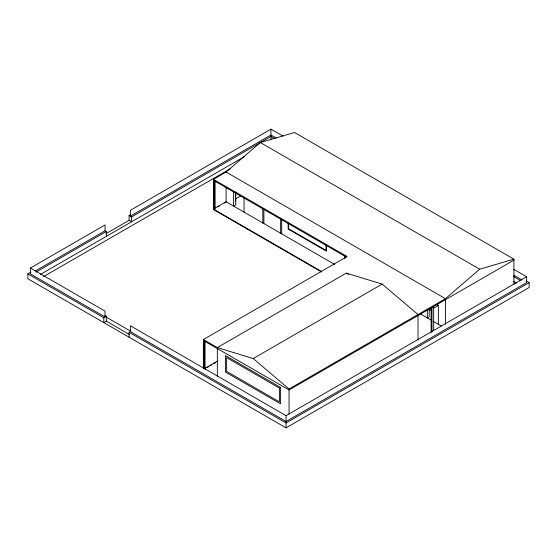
<?xml version="1.0" encoding="UTF-8"?>
<svg xmlns="http://www.w3.org/2000/svg" width="557" height="557" viewBox="0 0 557 557"><rect width="100%" height="100%" fill="white"/><g stroke="black" fill="none" stroke-linecap="round" stroke-linejoin="round"><path stroke-width="0.84" d="M203.368 368.393L203.368 339.519L217.334 347.582L253.198 358.548L289.055 388.995L289.055 414.039M321.584 271.99L213.422 209.543L213.422 179.34L226.079 172.029L260.307 142.529L294.535 132.51L513.916 259.172L513.916 284.216M289.055 388.995L445.461 298.691L479.688 269.191L513.916 259.172M30.384 268.049L105.057 311.161L105.057 317.01L30.384 273.898L30.384 268.049L105.057 224.937L105.057 230.779L35.606 270.876M270.946 129.161L130.373 210.323L130.373 216.165L270.946 135.01L270.946 129.161L282.977 136.11M526.142 280.881L529.15 282.615L529.15 287.489L286.054 427.839L27.85 278.765L27.85 273.898L30.858 272.157M106.025 233.634L129.106 220.307L129.106 215.434L130.61 214.57M35.913 272.164L106.324 231.51L106.324 236.384M129.106 215.434L131.64 216.896L270.946 136.465L274.712 138.644M40.403 274.441L244.593 156.559M43.578 276.592L230.292 168.799M215.002 208.144L226.079 201.745L334.701 264.464M217.884 206.96L219.374 206.104M224.589 203.096L226.079 202.233L226.079 187.375M235.305 198.995L240.527 195.98M27.85 273.898L103.79 317.741L106.324 316.279L106.324 321.152L129.405 334.478M106.324 321.152L103.79 322.614L103.79 317.741M129.106 337.229L129.106 332.355L130.373 331.624L286.054 421.51L526.616 282.615L526.616 276.773L513.832 269.393M203.368 339.519L347.122 256.526L213.422 179.34M217.334 347.582L346.301 273.125L382.158 284.091L418.022 314.538M204.969 368.316L217.745 360.943M207.385 367.404L208.889 366.541M210.393 365.671L211.897 364.8M214.153 363.505L215.65 362.635M253.198 358.548L382.158 284.091M513.916 260.147L289.055 389.97L203.368 340.494M429.377 310.611L431.619 309.316M433.854 308.028L438.331 305.445M130.373 331.624L130.373 325.782L286.054 415.661L526.616 276.773M129.106 332.355L286.054 422.965L529.15 282.615M270.946 135.01L276.209 138.045M513.832 275.235L522.104 280.011M513.54 276.53L520.322 280.443M513.54 281.396L516.555 283.137M260.307 142.529L479.688 269.191M226.079 172.029L445.461 298.691M213.422 180.315L346.273 257.014M420.584 314.044L431.745 320.491M433.945 321.758L441.2 325.949M346.301 273.125L348.543 274.42M213.422 209.056L321.521 271.468M129.106 220.307L131.64 221.77L131.64 216.896M105.057 230.779L106.324 231.51M104.827 315.415L106.324 316.279M106.081 317.024L130.93 331.373M445.461 299.666L445.461 324.181M438.359 324.306L438.359 306.837A8.076 4.665 60 0 0 437.217 303.656M433.652 306.489L433.652 330.155M431.96 307.464L431.96 331.979M431.118 307.819L431.118 332.334M429.189 308.55L429.189 316.87L427.33 317.943L427.33 309.622M418.022 315.513L418.022 340.028M345.486 256.276L345.486 257.975M344.407 255.426L344.407 258.873M326.444 245.094L326.444 251.158L288.15 229.052L288.15 222.988M325.977 244.384L325.977 250.351L288.61 228.781L288.61 222.814M286.054 415.661L286.054 421.51M286.054 422.965L286.054 427.839M281.703 219.152L281.703 233.863M280.637 218.769L280.637 233.244M270.946 136.465L270.946 139.716M263.879 209.098L263.879 223.573M262.813 208.248L262.813 222.96M244.05 197.679L244.05 212.126M235.792 192.033L235.792 204.781L233.564 206.069L233.564 191.622M235.597 193.293L235.597 201.745M217.334 348.557L217.334 376.455M215.106 181.157L215.106 209.056L214.264 209.543L214.264 180.802M205.06 341.344L205.06 369.235M204.217 340.981L204.217 368.88M280.596 387.442L225.474 355.617L225.474 372.062L280.596 403.888L280.596 387.442M279.44 388.111L226.622 357.615L226.622 371.394L279.44 401.889L279.44 388.111"/></g></svg>
